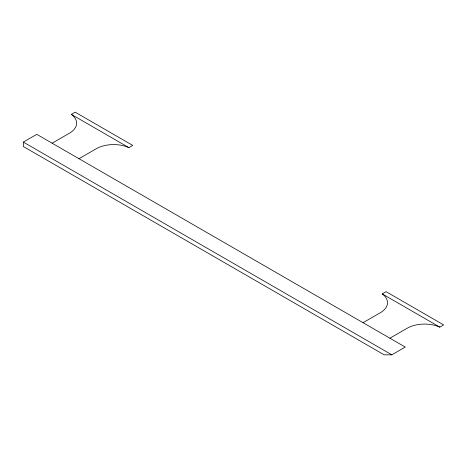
<?xml version="1.0" encoding="UTF-8"?>
<svg xmlns="http://www.w3.org/2000/svg" width="467" height="467" viewBox="0 0 467 467"><rect width="100%" height="100%" fill="white"/><g stroke="black" fill="none" stroke-linecap="round" stroke-linejoin="round"><path stroke-width="0.7" d="M23.35 142.091L36.782 134.333L405.268 347.074L391.831 354.827L384.154 354.827L23.35 146.521L23.35 142.091L391.831 354.827M52.141 143.194L69.408 133.223A24.599 14.203 0 0 0 71.328 114.386L75.169 112.173L132.745 145.412L128.904 147.63A24.599 14.203 0 0 0 96.278 148.734L79.005 158.71M363.046 322.697L380.319 312.727A24.599 14.203 0 0 0 382.234 293.889L386.075 291.671L443.65 324.909L439.809 327.128A24.599 14.203 0 0 0 407.183 328.237L389.916 338.207M71.328 114.386L128.904 147.63M382.234 293.889L439.809 327.128"/></g></svg>
